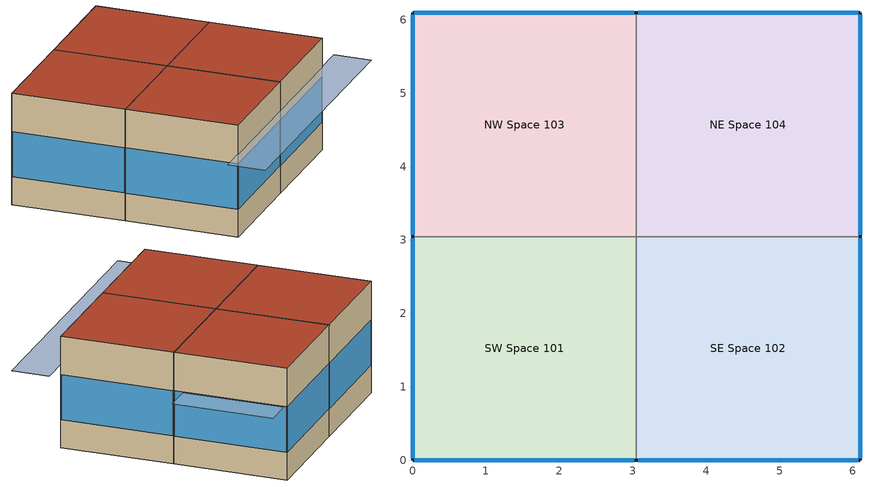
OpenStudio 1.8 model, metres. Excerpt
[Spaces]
SW Space 101
 floor ground: 3.05,3.05 3.05,0 0,0 0,3.05 z0
 wall outside: 0,3.05 0,0 3.05,0 z0:3.05
 wall to NW Space 103: 3.05,3.05 0,3.05 z0:3.05
 wall to SE Space 102: 3.05,0 3.05,3.05 z0:3.05
 window (Window60): 0.03,0 3.02,0 z0.76:2
 window: 0,3.02 0,0.03 z0.76:2
 roof outside: 3.05,0 3.05,3.05 0,3.05 0,0 z3.05
SE Space 102
 floor ground: 6.1,3.05 6.1,0 3.05,0 3.05,3.05 z0
 wall outside: 3.05,0 6.1,0 6.1,3.05 z0:3.05
 wall to NE Space 104: 6.1,3.05 3.05,3.05 z0:3.05
 window: 6.1,0.03 6.1,3.02 / 3.07,0 6.07,0 z0.76:2
 roof outside: 6.1,0 6.1,3.05 3.05,3.05 3.05,0 z3.05
NW Space 103
 floor ground: 3.05,6.1 3.05,3.05 0,3.05 0,6.1 z0
 wall outside: 3.05,6.1 0,6.1 0,3.05 z0:3.05
 wall to NE Space 104 (Air Wall): 3.05,3.05 3.05,6.1 z0:3.05
 window: 3.02,6.1 0.03,6.1 / 0,6.07 0,3.07 z0.76:2
 roof outside: 3.05,3.05 3.05,6.1 0,6.1 0,3.05 z3.05
NE Space 104
 floor ground: 6.1,6.1 6.1,3.05 3.05,3.05 3.05,6.1 z0
 wall outside: 6.1,3.05 6.1,6.1 3.05,6.1 z0:3.05
 window: 6.07,6.1 3.07,6.1 / 6.1,3.07 6.1,6.07 z0.76:2
 roof outside: 6.1,3.05 6.1,6.1 3.05,6.1 3.05,3.05 z3.05
shading: 6.92,-1.01 6.92,0 -0.78,0 -0.78,-1.01 z2.27; 6.93,3.31 6.93,6.01 6.1,6.01 6.1,3.31 z2
[Building]
Building 1: Space Type=189.1-2009 - Office - OpenOffice - CZ4-8; Default Construction Set=189.1-2009 - CZ5 - Office
[ClimateZones]
Climate Zone Institution Name 1=ASHRAE; Climate Zone Document Name 1=ANSI/ASHRAE Standard 169; Climate Zone Document Year 1=2006; Climate Zone Institution Name 2=CEC; Climate Zone Document Name 2=California Climate Zone Descriptions; Climate Zone Document Year 2=1995
[Site]
Site 1: Latitude {deg}=39.74; Longitude {deg}=-105.18; Time Zone {hr}=-7; Elevation {m}=1829
[DefaultConstructionSet]
189.1-2009 - CZ5 - Office: Default Exterior Surface Constructions=Default Surface Constructions 13; Default Interior Surface Constructions=Default Surface Constructions 14; Default Ground Contact Surface Constructions=Default Surface Constructions 15; Default Exterior SubSurface Constructions=Default Sub Surface Constructions 9; Default Interior SubSurface Constructions=Default Sub Surface Constructions 10; Interior Partition Construction=Interior Partition
[DefaultSurfaceConstructions]
Name | Floor Construction | Wall Construction | Roof Ceiling Construction
Default Surface Constructions 13 | ExtSlabCarpet 4in ClimateZone 1-8 | ASHRAE 189.1-2009 ExtWall Mass ClimateZone 5 | ASHRAE 189.1-2009 ExtRoof IEAD ClimateZone 2-5
Default Surface Constructions 14 | Interior Floor | Interior Wall | Interior Ceiling
Default Surface Constructions 15 | ExtSlabCarpet 4in ClimateZone 1-8 | ExtSlabCarpet 4in ClimateZone 1-8 | ExtSlabCarpet 4in ClimateZone 1-8
[Construction]
ExtSlabCarpet 4in ClimateZone 1-8: MAT-CC05 4 HW CONCRETE, CP02 CARPET PAD
Interior Floor: F16 Acoustic tile, F05 Ceiling air space resistance, M11 100mm lightweight concrete
Interior Wall: G01a 19mm gypsum board, F04 Wall air space resistance, G01a 19mm gypsum board
Interior Ceiling: M11 100mm lightweight concrete, F05 Ceiling air space resistance, F16 Acoustic tile
Exterior Door: F08 Metal surface, I01 25mm insulation board
Interior Window: Clear 3mm
Interior Door; Interior Partition: G05 25mm wood
ASHRAE 189.1-2009 ExtRoof IEAD ClimateZone 2-5: Roof Membrane, Roof Insulation [21], Metal Decking
ASHRAE 189.1-2009 ExtWindow ClimateZone 4-5: Theoretical Glass [207]
ASHRAE 189.1-2009 ExtWall Mass ClimateZone 5: 1IN Stucco, 8IN Concrete HW, Wall Insulation [40], 1/2IN Gypsum
Air Wall: Air Wall Material
Window60: SimpleGlass60
[Material] Thermal Absorptance=0.9
Name | Roughness | Thickness {m} | Conductivity {W/m-K} | Density {kg/m3} | Specific Heat {J/kg-K} | Solar Absorptance | Visible Absorptance
MAT-CC05 4 HW CONCRETE | Rough | 0.1016 | 1.311 | 2240 | 836.8 | 0.85 | 0.85
1IN Stucco | Smooth | 0.0253 | 0.6918 | 1858 | 837 | 0.92 | 0.92
8IN Concrete HW | MediumRough | 0.2033 | 1.7296 | 2243 | 837 | 0.65 | 0.65
1/2IN Gypsum | Smooth | 0.0127 | 0.16 | 784.9 | 830 | 0.4 | 0.4
Roof Membrane | VeryRough | 0.0095 | 0.16 | 1121.29 | 1460 | 0.7 | 0.7
Metal Decking | MediumSmooth | 0.0015 | 45.006 | 7680 | 418.4 | 0.6 | 0.6
F16 Acoustic tile | MediumSmooth | 0.0191 | 0.06 | 368 | 590 | 0.3 | 0.3
M11 100mm lightweight concrete | MediumRough | 0.1016 | 0.53 | 1280 | 840 | 0.5 | 0.5
G01a 19mm gypsum board | MediumSmooth | 0.019 | 0.16 | 800 | 1090 | 0.4 | 0.4
F08 Metal surface | Smooth | 0.0008 | 45.28 | 7824 | 500 | 0.7 | 0.7
I01 25mm insulation board | MediumRough | 0.0254 | 0.03 | 43 | 1210 | 0.6 | 0.6
G05 25mm wood | MediumSmooth | 0.0254 | 0.15 | 608 | 1630 | 0.5 | 0.5
Roof Insulation [21] | MediumRough | 0.2105 | 0.049 | 265 | 836.8 | 0.7 | 0.7
Wall Insulation [40] | MediumRough | 0.0794 | 0.0432 | 91 | 837 | 0.5 | 0.5
[Material:NoMass]
CP02 CARPET PAD: Roughness=Smooth; Thermal Resistance {m2-K/W}=0.1; Thermal Absorptance=0.9; Solar Absorptance=0.8; Visible Absorptance=0.8
[Material:AirGap]
Name | Thermal Resistance {m2-K/W}
F05 Ceiling air space resistance | 0.18
F04 Wall air space resistance | 0.15
[DefaultSubSurfaceConstructions]
Name | Fixed Window Construction | Operable Window Construction | Door Construction | Tubular Daylight Dome Construction | Tubular Daylight Diffuser Construction
Default Sub Surface Constructions 9 | ASHRAE 189.1-2009 ExtWindow ClimateZone 4-5 | ASHRAE 189.1-2009 ExtWindow ClimateZone 4-5 | Exterior Door | Interior Window | Interior Window
Default Sub Surface Constructions 10 | Interior Window | Interior Window | Interior Door
[WindowMaterial:Glazing] Optical Data Type=SpectralAverage; Thickness {m}=0.003; Back Side Solar Reflectance at Normal Incidence=0; Back Side Visible Reflectance at Normal Incidence=0; Infrared Transmittance at Normal Incidence=0; Dirt Correction Factor for Solar and Visible Transmittance=1; Solar Diffusing=No
Name | Solar Transmittance at Normal Incidence | Front Side Solar Reflectance at Normal Incidence | Visible Transmittance at Normal Incidence | Front Side Visible Reflectance at Normal Incidence | Front Side Infrared Hemispherical Emissivity | Back Side Infrared Hemispherical Emissivity | Conductivity {W/m-K}
Clear 3mm | 0.837 | 0.075 | 0.898 | 0.081 | 0.84 | 0.84 | 0.9
Theoretical Glass [207] | 0.3311 | 0.6189 | 0.44 | 0.51 | 0.9 | 0.9 | 0.0133
[Material:AirWall]
Air Wall Material
[WindowMaterial:SimpleGlazingSystem]
SimpleGlass60: U-Factor {W/m2-K}=1.26083e-15; Solar Heat Gain Coefficient=0.31; Visible Transmittance=0.6
[SpaceType]
189.1-2009 - Office - OpenOffice - CZ4-8: Default Schedule Set=189.1-2009 - Office - OpenOffice - CZ4-8 Schedule Set; Design Specification Outdoor Air Object=189.1-2009 - Office - OpenOffice - CZ4-8 Ventilation; Standards Building Type=Office; Standards Space Type=OpenOffice
[DefaultScheduleSet]
189.1-2009 - Office - OpenOffice - CZ4-8 Schedule Set: Number of People Schedule=Office Work Occ; People Activity Level Schedule=Office Activity; Lighting Schedule=Office Bldg Light; Electric Equipment Schedule=Office Bldg Equip; Infiltration Schedule=Office Infil Quarter On
[Lights:Definition]
189.1-2009 - Office - OpenOffice - CZ4-8 Lights Definition: Design Level Calculation Method=Watts/Area; Watts per Space Floor Area {W/m2}=10.6563
[Lights]
189.1-2009 - Office - OpenOffice - CZ4-8 Lights: Lights Definition=189.1-2009 - Office - OpenOffice - CZ4-8 Lights Definition; Space or SpaceType=189.1-2009 - Office - OpenOffice - CZ4-8
[DesignSpecification:OutdoorAir]
189.1-2009 - Office - OpenOffice - CZ4-8 Ventilation: Outdoor Air Method=Sum; Outdoor Air Flow per Person {m3/s-person}=0.00943895
[People:Definition]
189.1-2009 - Office - OpenOffice - CZ4-8 People Definition: Number of People Calculation Method=People/Area; People per Space Floor Area {person/m2}=0.0565105; Fraction Radiant=0.3
[People]
189.1-2009 - Office - OpenOffice - CZ4-8 People: People Definition=189.1-2009 - Office - OpenOffice - CZ4-8 People Definition; Space or SpaceType=189.1-2009 - Office - OpenOffice - CZ4-8
[SpaceInfiltration:DesignFlowRate]
189.1-2009 - Office - OpenOffice - CZ4-8 Infiltration: Space or SpaceType=189.1-2009 - Office - OpenOffice - CZ4-8; Design Flow Rate Calculation Method=Flow/ExteriorArea; Flow per Exterior Surface Area {m3/s-m2}=0.000226568
[ElectricEquipment:Definition]
189.1-2009 - Office - OpenOffice - CZ4-8 Electric Equipment Definition: Design Level Calculation Method=Watts/Area; Watts per Space Floor Area {W/m2}=7.64238
[ElectricEquipment]
189.1-2009 - Office - OpenOffice - CZ4-8 Electric Equipment: Electric Equipment Definition=189.1-2009 - Office - OpenOffice - CZ4-8 Electric Equipment Definition; Space or SpaceType=189.1-2009 - Office - OpenOffice - CZ4-8
[BuildingStory]
Building Story 1: Nominal Z Coordinate {m}=0; Nominal Floor to Floor Height {m}=3.048
[Space] Building Story=Building Story 1
Name | Thermal Zone
SW Space 101; SE Space 102 | Thermal Zone South
NW Space 103; NE Space 104 | Thermal Zone North
[Daylighting:Control]
Name | Space | Position X-Coordinate {m} | Position Y-Coordinate {m} | Position Z-Coordinate {m} | Psi Rotation Around X-Axis {deg} | Theta Rotation Around Y-Axis {deg} | Phi Rotation Around Z-Axis {deg} | Illuminance Setpoint {lux} | Minimum Input Power Fraction for Continuous Dimming Control | Minimum Light Output Fraction for Continuous Dimming Control | Number of Stepped Control Steps | Probability Lighting will be Reset When Needed in Manual Stepped Control | Number of Daylighting Views | Maximum Allowable Discomfort Glare Index
Daylighting Control SW | SW Space 101 | 0.9144 | -2.1336 | 0.762 | 180 | 0 | 0 | 322.917 | 0.3
Daylighting Control SE | SE Space 102 | -1.8288 | 0.9144 | 0.762 | 0 | 0 | 180 | 322.917 | 0.3 | 0.2 | 1 | 1 | 1 | 1
Daylighting Control North | NE Space 104 | -1.92944 | 0.644579 | 0.762 | 0 | -0 | 0
Daylighting Control North2 | NE Space 104 | -4.23042 | 1.15132 | 0 | 0 | -0 | 0
[Glare:Sensor] Position Z-Coordinate {m}=1.2192; Theta Rotation Around Y-Axis {deg}=0; Number of Glare View Vectors=8
Name | Space | Position X-Coordinate {m} | Position Y-Coordinate {m} | Psi Rotation Around X-Axis {deg} | Phi Rotation Around Z-Axis {deg} | Maximum Allowable Daylight Glare Probability
Glare Sensor 1 | SW Space 101 | 1.524 | -1.524 | 180 | 0 | 0.6
Glare Sensor 2 | SE Space 102 | -1.524 | 1.524 | 0 | 180
[ThermalZone] Use Ideal Air Loads=No
Name | Primary Daylighting Control | Illuminance Map | Multiplier
Thermal Zone North | Daylighting Control North | Illuminance Map North
Thermal Zone South | Daylighting Control SE | Space102Map | 1
[Sizing:Zone] Zone Cooling Design Supply Air Temperature {C}=14; Zone Heating Design Supply Air Temperature {C}=40; Zone Cooling Design Supply Air Humidity Ratio {kg-H2O/kg-air}=0.0085; Zone Heating Design Supply Air Humidity Ratio {kg-H2O/kg-air}=0.008; Cooling Design Air Flow Method=DesignDay; Heating Design Air Flow Method=DesignDay
Thermal Zone North; Thermal Zone South
[ShadingControl] Shading Type=SwitchableGlazing; Construction with Shading=Window60
Name | Shading Control Type
mechoshade
blind | AlwaysOn
[Schedule:Ruleset]
Name | Default Day Schedule | Summer Design Day Schedule | Winter Design Day Schedule
Office Bldg Light | Office Bldg Light Default Schedule | Office Bldg Light Summer Design Day | Office Bldg Light Winter Design Day
Office Activity | Office Activity Default Schedule | Office Activity Summer Design Day | Office Activity Winter Design Day
Office Infil Quarter On | Office Infil Quarter On Default Schedule | Office Infil Quarter On Summer Design Day | Office Infil Quarter On Winter Design Day
Office Bldg Equip | Office Bldg Equip Default Schedule | Office Bldg Equip Summer Design Day | Office Bldg Equip Winter Design Day
Office Work Occ | Office Bldg Occ Default Schedule | Office Bldg Occ Summer Design Day | Office Bldg Occ Winter Design Day
[Schedule:Day]
Office Bldg Light Default Schedule: 5, 0, 0.05, 7, 0, 0.1, 8, 0, 0.3, 17, 0, 0.9, 18, 0, 0.7, 20, 0, 0.5, 22, 0, 0.3, 23, 0, 0.1, 24, 0, 0.05
Office Bldg Light Summer Design Day; Office Infil Quarter On Rule 1 Day Schedule; Office Bldg Equip Summer Design Day: 24, 0, 1
Office Bldg Light Winter Design Day; Office Bldg Equip Winter Design Day; Office Bldg Occ Winter Design Day; Office Bldg Occ Rule 1 Day Schedule: 24, 0, 0
Office Bldg Light Rule 1 Day Schedule: 24, 0, 0.05
Office Bldg Light Rule 2 Day Schedule: 6, 0, 0.05, 8, 0, 0.1, 14, 0, 0.5, 17, 0, 0.15, 24, 0, 0.05
Office Activity Default Schedule; Office Activity Summer Design Day; Office Activity Winter Design Day: 24, 0, 132
Office Infil Quarter On Default Schedule; Office Infil Quarter On Summer Design Day: 6, 0, 1, 22, 0, 0.25, 24, 0, 1
Office Infil Quarter On Winter Design Day; Office Infil Quarter On Rule 2 Day Schedule: 6, 0, 1, 18, 0, 0.25, 24, 0, 1
Office Bldg Equip Default Schedule: 8, 0, 0.4, 12, 0, 0.9, 13, 0, 0.8, 17, 0, 0.9, 18, 0, 0.8, 20, 0, 0.6, 22, 0, 0.5, 24, 0, 0.4
Office Bldg Equip Rule 1 Day Schedule: 24, 0, 0.3
Office Bldg Equip Rule 2 Day Schedule: 6, 0, 0.3, 8, 0, 0.4, 14, 0, 0.5, 17, 0, 0.35, 24, 0, 0.3
Office Bldg Occ Default Schedule: 6, 0, 0, 7, 0, 0.1, 8, 0, 0.2, 12, 0, 0.85, 13, 0, 0.5, 17, 0, 0.85, 18, 0, 0.7, 20, 0, 0.4, 22, 0, 0.1, 24, 0, 0.05
Office Bldg Occ Summer Design Day: 6, 0, 0, 22, 0, 1, 24, 0, 0.05
Office Bldg Occ Rule 2 Day Schedule: 6, 0, 0, 8, 0, 0.1, 14, 0, 0.4, 17, 0, 0.1, 24, 0, 0
[Schedule:Rule] Apply Monday=No; Apply Tuesday=No; Apply Wednesday=No; Apply Thursday=No; Apply Friday=No; Date Specification Type=DateRange; Start Month=1; Start Day=1; End Month=12; End Day=31
Name | Schedule Ruleset | Rule Order | Day Schedule | Apply Sunday | Apply Saturday
Office Bldg Light Rule 1 | Office Bldg Light | 0 | Office Bldg Light Rule 1 Day Schedule | Yes | No
Office Bldg Light Rule 2 | Office Bldg Light | 1 | Office Bldg Light Rule 2 Day Schedule | No | Yes
Office Infil Quarter On Rule 1 | Office Infil Quarter On | 0 | Office Infil Quarter On Rule 1 Day Schedule | Yes | No
Office Infil Quarter On Rule 2 | Office Infil Quarter On | 1 | Office Infil Quarter On Rule 2 Day Schedule | No | Yes
Office Bldg Equip Rule 1 | Office Bldg Equip | 0 | Office Bldg Equip Rule 1 Day Schedule | Yes | No
Office Bldg Equip Rule 2 | Office Bldg Equip | 1 | Office Bldg Equip Rule 2 Day Schedule | No | Yes
Office Work Occ Rule 1 | Office Work Occ | 0 | Office Bldg Occ Rule 1 Day Schedule | Yes | No
Office Work Occ Rule 2 | Office Work Occ | 1 | Office Bldg Occ Rule 2 Day Schedule | No | Yes
